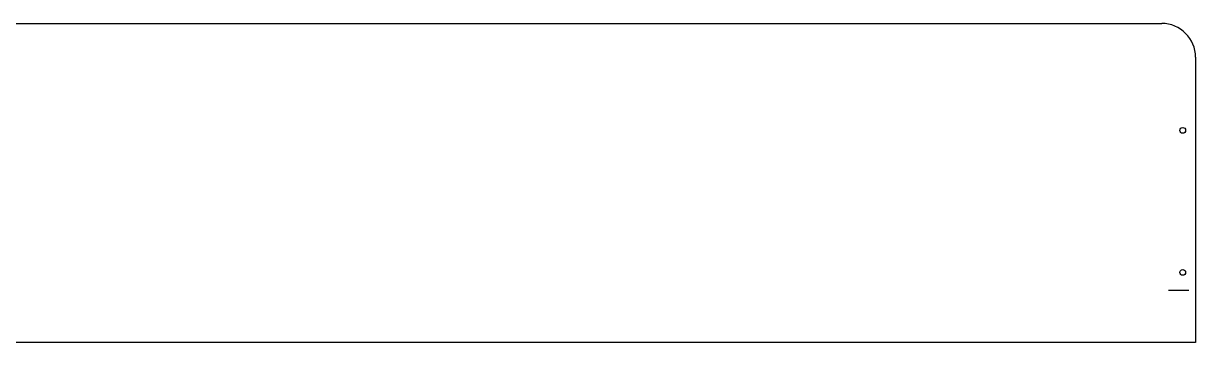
# Model space of a CAD drawing. Header units: millimetres. Extents: x 0 to 3465, y -2 to 470.
# Drawn here: x 1733 to 3465, y -2 to 470 of the extents above; entities that cross this region are included whole.
import ezdxf

# ---------------------------------------------------------------- set-up
doc = ezdxf.new("R2010")
doc.units = ezdxf.units.MM
doc.layers.add('MARCADO', color=2, linetype='Continuous')

msp = doc.modelspace()

# ---------------------------------------------------------------- linework, layer by layer
at = {"color": 7, "linetype": 'Continuous', "lineweight": 25}
for p, q in [((719.4362, 470), (3415.4362, 470)), ((3465.4362, 420), (3465.4362, 75.2))]:
    msp.add_line(p, q, dxfattribs=at)
for p, q in [((3465.4362, 75.2), (3465.4362, -1.6)), ((3465.4362, -1.6), (668.6362, -1.6))]:
    msp.add_line(p, q)
for centre in [(3446.4362, 312), (3446.4362, 102)]:
    msp.add_circle(centre, 4.25, dxfattribs=at)
msp.add_arc((3415.4362, 420), 50, 0, 90, dxfattribs=at)
at = {"layer": 'MARCADO'}
msp.add_line((3455.4362, 75.2), (3425.4362, 75.2), dxfattribs=at)

doc.saveas('drawing.dxf')
